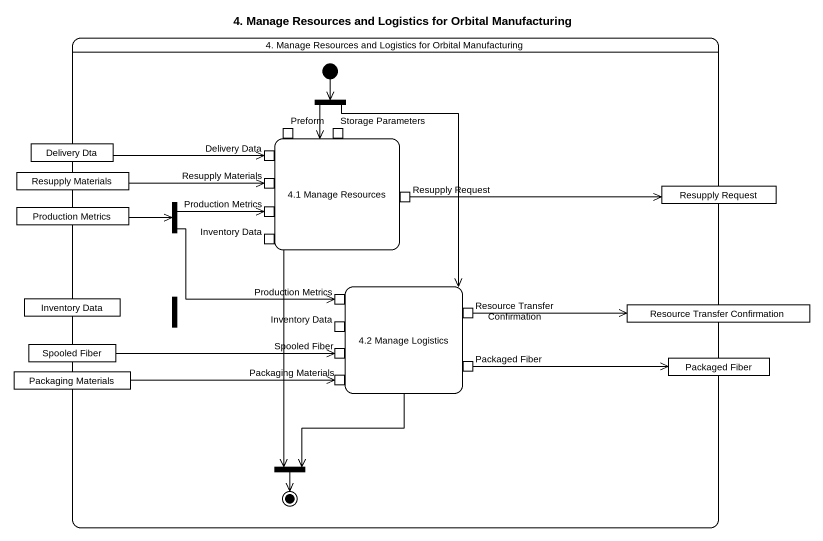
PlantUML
@startuml
title 4. Manage Resources and Logistics for Orbital Manufacturing
hide empty description
state "4. Manage Resources and Logistics for Orbital Manufacturing" as s4_Manage_Resources_and {
  state fork1 <<fork>>
  state "Delivery Dta" as Delivery_Dta <<object>>
  state "4.1 Manage Resources" as s4_1_Manage_Resources {
    state Preform <<inputPin>>
    state "Storage Parameters" as Storage_Parameters <<inputPin>>
    state "Delivery Data" as Delivery_Data <<inputPin>>
    state "Resupply Materials" as Resupply_Materials_2 <<inputPin>>
    state "Production Metrics" as Production_Metrics_2 <<inputPin>>
    state "Resupply Request" as Resupply_Request <<outputPin>>
    state "Inventory Data" as Inventory_Data <<outputPin>>
  }
  state "Production Metrics" as Production_Metrics <<object>>
  state "Resupply Materials" as Resupply_Materials <<object>>
  state fork2 <<fork>>
  state "Resupply Request" as Resupply_Request_2 <<object>>
  state "Inventory Data" as Inventory_Data_2 <<object>>
  state fork3 <<fork>>
  state "4.2 Manage Logistics" as s4_2_Manage_Logistics {
    state "Production Metrics" as Production_Metrics_3 <<inputPin>>
    state "Inventory Data" as Inventory_Data_3 <<inputPin>>
    state "Resource Transfer Confirmation" as Resource_Transfer <<outputPin>>
    state "Spooled Fiber" as Spooled_Fiber_2 <<inputPin>>
    state "Packaged Fiber" as Packaged_Fiber <<outputPin>>
    state "Packaging Materials" as Packaging_Materials_2 <<inputPin>>
  }
  state "Resource Transfer Confirmation" as Resource_Transfer_2 <<object>>
  state "Spooled Fiber" as Spooled_Fiber <<object>>
  state "Packaged Fiber" as Packaged_Fiber_2 <<object>>
  state "Packaging Materials" as Packaging_Materials <<object>>
  state fork4 <<join>>
  [*] --> fork1
  fork4 --> [*]
}
fork1 --> s4_1_Manage_Resources
fork1 --> s4_2_Manage_Logistics
Delivery_Dta -right-> Delivery_Data
s4_1_Manage_Resources --> fork4
Production_Metrics -right-> fork2
Resupply_Materials -right-> Resupply_Materials_2
fork2 -right-> Production_Metrics_2
fork2 -right-> Production_Metrics_3
Resupply_Request -right-> Resupply_Request_2
s4_2_Manage_Logistics --> fork4
Resource_Transfer -right-> Resource_Transfer_2
Spooled_Fiber -right-> Spooled_Fiber_2
Packaged_Fiber -right-> Packaged_Fiber_2
Packaging_Materials -right-> Packaging_Materials_2
@enduml
